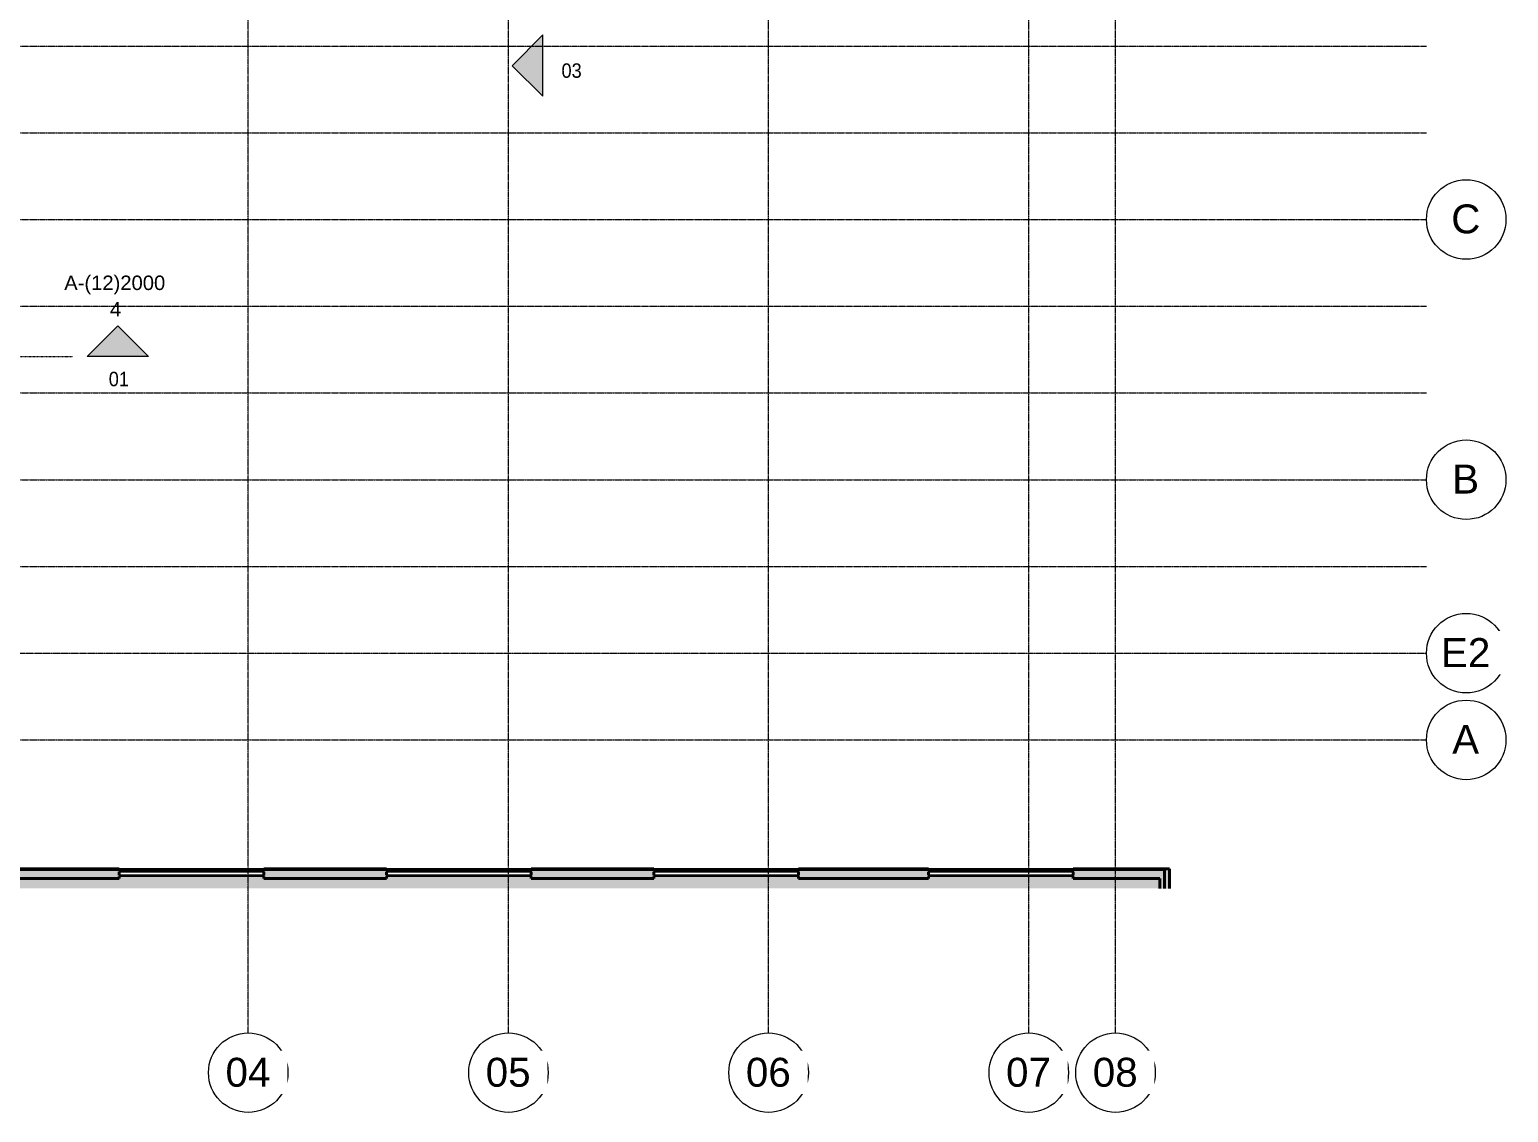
# Model space of a CAD drawing. Header units: millimetres. Extents: x 2814 to 112404, y -27229 to 26301.
# Drawn here: x 44952 to 65414, y -27229 to -12248 of the extents above; entities that cross this region are included whole.
import ezdxf

# ---------------------------------------------------------------- set-up
doc = ezdxf.new("R2010")
doc.units = ezdxf.units.MM
doc.linetypes.add('1000 Dashed', pattern=[2, 1, -1])
doc.linetypes.add('Grid Line', pattern=[22.225, 12.7, -3.175, 3.175, -3.175])
for name, color, linetype, lineweight in [('A-GENM', 13, 'Continuous', 9), ('A-GLAZ', 151, 'Continuous', 5), ('A-WALL-PATT', 111, 'Continuous', 9), ('G-ANNO-SYMB', 111, 'Continuous', 5), ('G-ANNO-TEXT', 231, 'Continuous', 5), ('I-WALL', 2, 'Continuous', 9), ('S-GRID', 1, 'Continuous', 5), ('S-GRID-IDEN', 1, 'Continuous', 5)]:
    doc.layers.add(name, color=color, linetype=linetype, lineweight=lineweight)
doc.styles.add('Arial_2', font='arial.ttf', dxfattribs={"height": 400})
doc.styles.add('Arial_4', font='arial.ttf', dxfattribs={"height": 200})
doc.styles.add('Arial_7', font='arial.ttf', dxfattribs={"width": 0.9, "height": 200})

# ---------------------------------------------------------------- blocks, each defined once
blk = doc.blocks.new('Generic Models 1 - Generic Models 1-810741-CEILING - GROUND STOREY PLAN')
at = {"layer": 'A-GENM'}
h = blk.add_hatch(color=9, dxfattribs=at)
h.paths.add_polyline_path([(-10590, -24131), (170, -24131), (170, -23867), (-30281, -23867), (-30281, -24131), (-10595, -24131)])
h.paths.add_polyline_path([(-1123, -23965), (-3095, -23965), (-3095, -23949), (-3090, -23949), (-3090, -23905), (-3095, -23905), (-3095, -23890), (-1095, -23890), (-1095, -23905), (-1099, -23905), (-1099, -23949), (-1095, -23949), (-1095, -23965), (-1099, -23965)])
h.paths.add_polyline_path([(-6890, -23965), (-6895, -23965), (-6895, -23949), (-6890, -23949), (-6890, -23905), (-6895, -23905), (-6895, -23890), (-4895, -23890), (-4895, -23905), (-4899, -23905), (-4899, -23949), (-4895, -23949), (-4895, -23965), (-6867, -23965)])
h.paths.add_polyline_path([(-10595, -23965), (-10595, -23949), (-10590, -23949), (-10590, -23905), (-10595, -23905), (-10595, -23890), (-8595, -23890), (-8595, -23905), (-8599, -23905), (-8599, -23949), (-8595, -23949), (-8595, -23965), (-10590, -23965)])
h.paths.add_polyline_path([(-14295, -23965), (-14295, -23949), (-14290, -23949), (-14290, -23905), (-14295, -23905), (-14295, -23890), (-12295, -23890), (-12295, -23905), (-12299, -23905), (-12299, -23949), (-12295, -23949), (-12295, -23965), (-14290, -23965)])
h.paths.add_polyline_path([(-18090, -23965), (-18095, -23965), (-18095, -23949), (-18090, -23949), (-18090, -23905), (-18095, -23905), (-18095, -23890), (-16095, -23890), (-16095, -23905), (-16099, -23905), (-16099, -23949), (-16095, -23949), (-16095, -23965), (-18067, -23965)])
h.paths.add_polyline_path([(-20123, -23965), (-22095, -23965), (-22095, -23949), (-22090, -23949), (-22090, -23905), (-22095, -23905), (-22095, -23890), (-20095, -23890), (-20095, -23905), (-20099, -23905), (-20099, -23949), (-20095, -23949), (-20095, -23965), (-20099, -23965)])
h.paths.add_polyline_path([(-26090, -23965), (-26095, -23965), (-26095, -23949), (-26090, -23949), (-26090, -23905), (-26095, -23905), (-26095, -23890), (-24095, -23890), (-24095, -23905), (-24099, -23905), (-24099, -23949), (-24095, -23949), (-24095, -23965), (-26067, -23965)])
at = {"layer": 'A-GENM', "color": 8, "lineweight": 40}
for p, q in [((-30281, -23867), (170, -23867)), ((170, -23867), (170, -24131))]:
    blk.add_line(p, q, dxfattribs=at)
blk = doc.blocks.new('Window Aluminium Fixed 1 - Type 4-870577-CEILING - GROUND STOREY PLAN')
at = {"layer": 'A-GLAZ'}
for p, q in [((-875, 37.5), (-875, 22)), ((1125, 37.5), (-875, 37.5)), ((1125, 22), (-875, 22)), ((-870.5, 22), (-870.5, -22)), ((1120.5, 22), (1120.5, -22)), ((1125, 37.5), (1125, 22)), ((-875, -22), (-875, -37.5)), ((1125, -22), (-875, -22)), ((1125, -37.5), (-875, -37.5)), ((1125, -22), (1125, -37.5))]:
    blk.add_line(p, q, dxfattribs=at)
blk = doc.blocks.new('Window Aluminium Fixed 1 - Type 4-V1-CEILING - GROUND STOREY PLAN')
at = {"layer": 'A-GLAZ', "color": 55, "lineweight": 9}
for p, q in [((-875, 37.5), (-875, 22)), ((1125, 37.5), (-875, 37.5)), ((1125, 22), (-875, 22)), ((-870.5, 22), (-870.5, -22)), ((1120.5, 22), (1120.5, -22)), ((1125, 37.5), (1125, 22)), ((-875, -22), (-875, -37.5)), ((1125, -22), (-875, -22)), ((1125, -37.5), (-875, -37.5)), ((1125, -22), (1125, -37.5))]:
    blk.add_line(p, q, dxfattribs=at)
blk = doc.blocks.new('Grid - M_Grid Head - Circle-13408-CEILING - GROUND STOREY PLAN')
at = {"layer": 'S-GRID-IDEN'}
blk.add_circle((0, 0), 5.5, dxfattribs=at)
blk = doc.blocks.new('Section - SVA_Section Head - Tri Solid-15386-CEILING - GROUND STOREY PLAN')
at = {"layer": 'G-ANNO-SYMB'}
blk.add_hatch(color=256, dxfattribs=at).paths.add_polyline_path([(-10.48, 0), (-6.24, 4.24), (-1.99, 0)])
for p, q in [((-6.24, 4.24), (-10.48, 0)), ((-1.99, 0), (-6.24, 4.24)), ((-10.48, 0), (-1.99, 0))]:
    blk.add_line(p, q, dxfattribs=at)

msp = doc.modelspace()

# ---------------------------------------------------------------- hatches: boundary and pattern name
at = {"layer": 'A-WALL-PATT'}
h = msp.add_hatch(color=9, dxfattribs=at)
h.paths.add_polyline_path([(60588.6, -23994), (60588.6, -23860), (59391.4, -23860), (59391.4, -23994)])
h.paths.add_polyline_path([(57391.4, -23994), (57391.4, -23860), (55591.4, -23860), (55591.4, -23994), (56454.5, -23994)])
h.paths.add_polyline_path([(53591.4, -23994), (53591.4, -23860), (51891.4, -23860), (51891.4, -23994), (53293.6, -23994)])
h.paths.add_polyline_path([(49891.4, -23994), (49891.4, -23860), (48191.4, -23860), (48191.4, -23994), (49079, -23994)])
h.paths.add_polyline_path([(46191.4, -23994), (46191.4, -23860), (44391.4, -23860), (44391.4, -23994), (44864.5, -23994)])
h.paths.add_polyline_path([(42391.4, -23994), (42391.4, -23860), (40391.4, -23860), (40391.4, -23994), (40650, -23994)])
h.paths.add_polyline_path([(38391.4, -23994), (38391.4, -23860), (36391.4, -23860), (36391.4, -23994), (36435.4, -23994)])
h.paths.add_polyline_path([(34391.4, -23994), (34391.4, -23860), (30205.4, -23860), (30205.4, -23994), (34328.2, -23994)])
msp.add_hatch(color=9, dxfattribs=at).paths.add_polyline_path([(60722.6, -24131.4), (60722.6, -23860), (60588.6, -23860), (60588.6, -24131.4), (60591.8, -24131.4)])

# ---------------------------------------------------------------- linework, layer by layer
at = {"layer": 'G-ANNO-SYMB', "linetype": '1000 Dashed'}
msp.add_line((28402.2, -16770.1), (45550.9, -16770.1), dxfattribs=at)
at = {"layer": 'I-WALL', "color": 8, "lineweight": 40}
for p, q in [((44391.4, -23860), (46191.4, -23860)), ((46191.4, -23860), (46191.4, -23889.5)), ((46191.4, -23905), (46191.4, -23949)), ((48191.4, -23860), (49891.4, -23860)), ((48191.4, -23889.5), (48191.4, -23860)), ((48191.4, -23949), (48191.4, -23905)), ((49891.4, -23860), (49891.4, -23889.5)), ((49891.4, -23905), (49891.4, -23949)), ((51891.4, -23860), (53591.4, -23860)), ((51891.4, -23889.5), (51891.4, -23860)), ((51891.4, -23949), (51891.4, -23905)), ((53591.4, -23860), (53591.4, -23889.5)), ((53591.4, -23905), (53591.4, -23949)), ((55591.4, -23860), (57391.4, -23860)), ((55591.4, -23889.5), (55591.4, -23860)), ((55591.4, -23949), (55591.4, -23905)), ((57391.4, -23860), (57391.4, -23889.5)), ((57391.4, -23905), (57391.4, -23949)), ((59391.4, -23860), (60722.6, -23860)), ((59391.4, -23889.5), (59391.4, -23860)), ((59391.4, -23949), (59391.4, -23905)), ((60722.6, -23860), (60722.6, -24131.4)), ((46191.4, -23994), (44391.4, -23994)), ((46191.4, -23964.5), (46191.4, -23994)), ((48191.4, -23994), (48191.4, -23964.5)), ((49891.4, -23994), (48191.4, -23994)), ((49891.4, -23964.5), (49891.4, -23994)), ((51891.4, -23994), (51891.4, -23964.5)), ((53591.4, -23994), (51891.4, -23994)), ((53591.4, -23964.5), (53591.4, -23994)), ((55591.4, -23994), (55591.4, -23964.5)), ((57391.4, -23994), (55591.4, -23994)), ((57391.4, -23964.5), (57391.4, -23994)), ((59391.4, -23994), (59391.4, -23964.5)), ((60588.6, -23994), (59391.4, -23994)), ((60588.6, -24131.4), (60588.6, -23994))]:
    msp.add_line(p, q, dxfattribs=at)
at = {"layer": 'I-WALL', "color": 55}
for p, q in [((48191.4, -23860), (46191.4, -23860)), ((51891.4, -23860), (49891.4, -23860)), ((55591.4, -23860), (53591.4, -23860)), ((59391.4, -23860), (57391.4, -23860))]:
    msp.add_line(p, q, dxfattribs=at)
at = {"layer": 'S-GRID', "linetype": 'Grid Line'}
for p, q in [((47977.4, -26129), (47977.4, 3695.8)), ((51577.4, -26129), (51577.4, 3695.8)), ((55177.4, -26129), (55177.4, 3695.8)), ((58777.4, -26129), (58777.4, 3695.8)), ((59977.4, -26129), (59977.4, 3695.8)), ((25513, -12475.7), (64280.5, -12475.7)), ((25513, -13675.7), (64280.5, -13675.7)), ((25513, -14875.7), (64280.5, -14875.7)), ((25513, -16075.7), (64280.5, -16075.7)), ((25513, -17275.7), (64280.5, -17275.7)), ((25513, -18475.7), (64280.5, -18475.7)), ((25513, -19675.7), (64280.5, -19675.7)), ((25513, -22075.7), (64280.5, -22075.7))]:
    msp.add_line(p, q, dxfattribs=at)

# ---------------------------------------------------------------- block references
at = {"layer": 'A-GENM', "color": 55}
msp.add_blockref('Generic Models 1 - Generic Models 1-810741-CEILING - GROUND STOREY PLAN', (60486, 0), dxfattribs=at)
at = {"layer": 'A-GLAZ', "color": 55, "lineweight": 9}
for p in [(47066.4, -23927), (50766.4, -23927), (54466.4, -23927)]:
    msp.add_blockref('Window Aluminium Fixed 1 - Type 4-V1-CEILING - GROUND STOREY PLAN', p, dxfattribs=at)
at = {"layer": 'A-GLAZ'}
msp.add_blockref('Window Aluminium Fixed 1 - Type 4-870577-CEILING - GROUND STOREY PLAN', (58266.4, -23927), dxfattribs=at)
at = {"layer": 'G-ANNO-SYMB', "xscale": 99.99999999999993, "yscale": 99.99999999999993, "zscale": 99.99999999999993, "rotation": 89.99999999999991}
msp.add_blockref('Section - SVA_Section Head - Tri Solid-15386-CEILING - GROUND STOREY PLAN', (52053.8, -12123.8), dxfattribs=at)
at = {"layer": 'G-ANNO-SYMB', "extrusion": (0, 0, -1), "xscale": 99.99999999999993, "yscale": 99.99999999999993, "zscale": 99.99999999999993}
msp.add_blockref('Section - SVA_Section Head - Tri Solid-15386-CEILING - GROUND STOREY PLAN', (-45550.9, -16770.1), dxfattribs=at)
at = {"layer": 'S-GRID-IDEN', "xscale": 99.99999999999993, "yscale": 99.99999999999993, "zscale": 99.99999999999993, "rotation": 269.9999999999993}
for p in [(64830.5, -14875.7), (64830.5, -18475.7), (64830.5, -20875.7), (64830.5, -22075.7)]:
    msp.add_blockref('Grid - M_Grid Head - Circle-13408-CEILING - GROUND STOREY PLAN', p, dxfattribs=at)
at = {"layer": 'S-GRID-IDEN', "xscale": 99.99999999999993, "yscale": 99.99999999999993, "zscale": 99.99999999999993}
for p in [(47977.4, -26679), (51577.4, -26679), (55177.4, -26679), (58777.4, -26679), (59977.4, -26679)]:
    msp.add_blockref('Grid - M_Grid Head - Circle-13408-CEILING - GROUND STOREY PLAN', p, dxfattribs=at)

# ---------------------------------------------------------------- texts
at = {"layer": 'G-ANNO-SYMB', "char_height": 200, "attachment_point": 1, "style": 'Arial_4'}
for s, insert, width in [('A-(12)2000', (45431.2, -15651.7), 1723.628), ('4', (46064.4, -16017), 192.405)]:
    msp.add_mtext(s, dxfattribs=dict(at, insert=insert, width=width))
at = {"layer": 'G-ANNO-TEXT', "color": 7, "insert": (52311.8, -12715.9), "char_height": 200, "width": 346.329, "attachment_point": 1, "style": 'Arial_7', "bg_fill": 3, "box_fill_scale": 1.25, "bg_fill_color": 256, "bg_fill_true_color": 13158600, "bg_fill_transparency": 0}
msp.add_mtext('03', dxfattribs=at)

# ---------------------------------------------------------------- next in the draw order: texts
at = {"layer": 'G-ANNO-TEXT', "color": 7, "insert": (46047.2, -16982.6), "char_height": 200, "width": 346.329, "attachment_point": 1, "style": 'Arial_7', "bg_fill": 3, "box_fill_scale": 1.25, "bg_fill_color": 256, "bg_fill_true_color": 13158600, "bg_fill_transparency": 0}
msp.add_mtext('01', dxfattribs=at)
at = {"layer": 'S-GRID-IDEN', "char_height": 400, "attachment_point": 1, "style": 'Arial_2', "bg_fill": 3, "box_fill_scale": 1.25, "bg_fill_color": 256, "bg_fill_true_color": 13158600, "bg_fill_transparency": 0}
for s, insert, width in [('C', (64623, -14667.4), 489.029), ('B', (64636, -18267.4), 456.962), ('E2', (64480.5, -20667.4), 833.755), ('A', (64636, -21867.4), 456.962), ('04', (47662.8, -26473.4), 753.586), ('05', (51262.8, -26473.4), 753.586), ('06', (54862.8, -26473.4), 753.586), ('07', (58462.8, -26473.4), 753.586), ('08', (59662.8, -26473.4), 753.586)]:
    msp.add_mtext(s, dxfattribs=dict(at, insert=insert, width=width))

# ---------------------------------------------------------------- next in the draw order: linework, layer by layer
at = {"layer": 'S-GRID', "linetype": 'Grid Line'}
msp.add_line((25448.7, -20875.7), (64280.5, -20875.7), dxfattribs=at)

doc.saveas('drawing.dxf')
